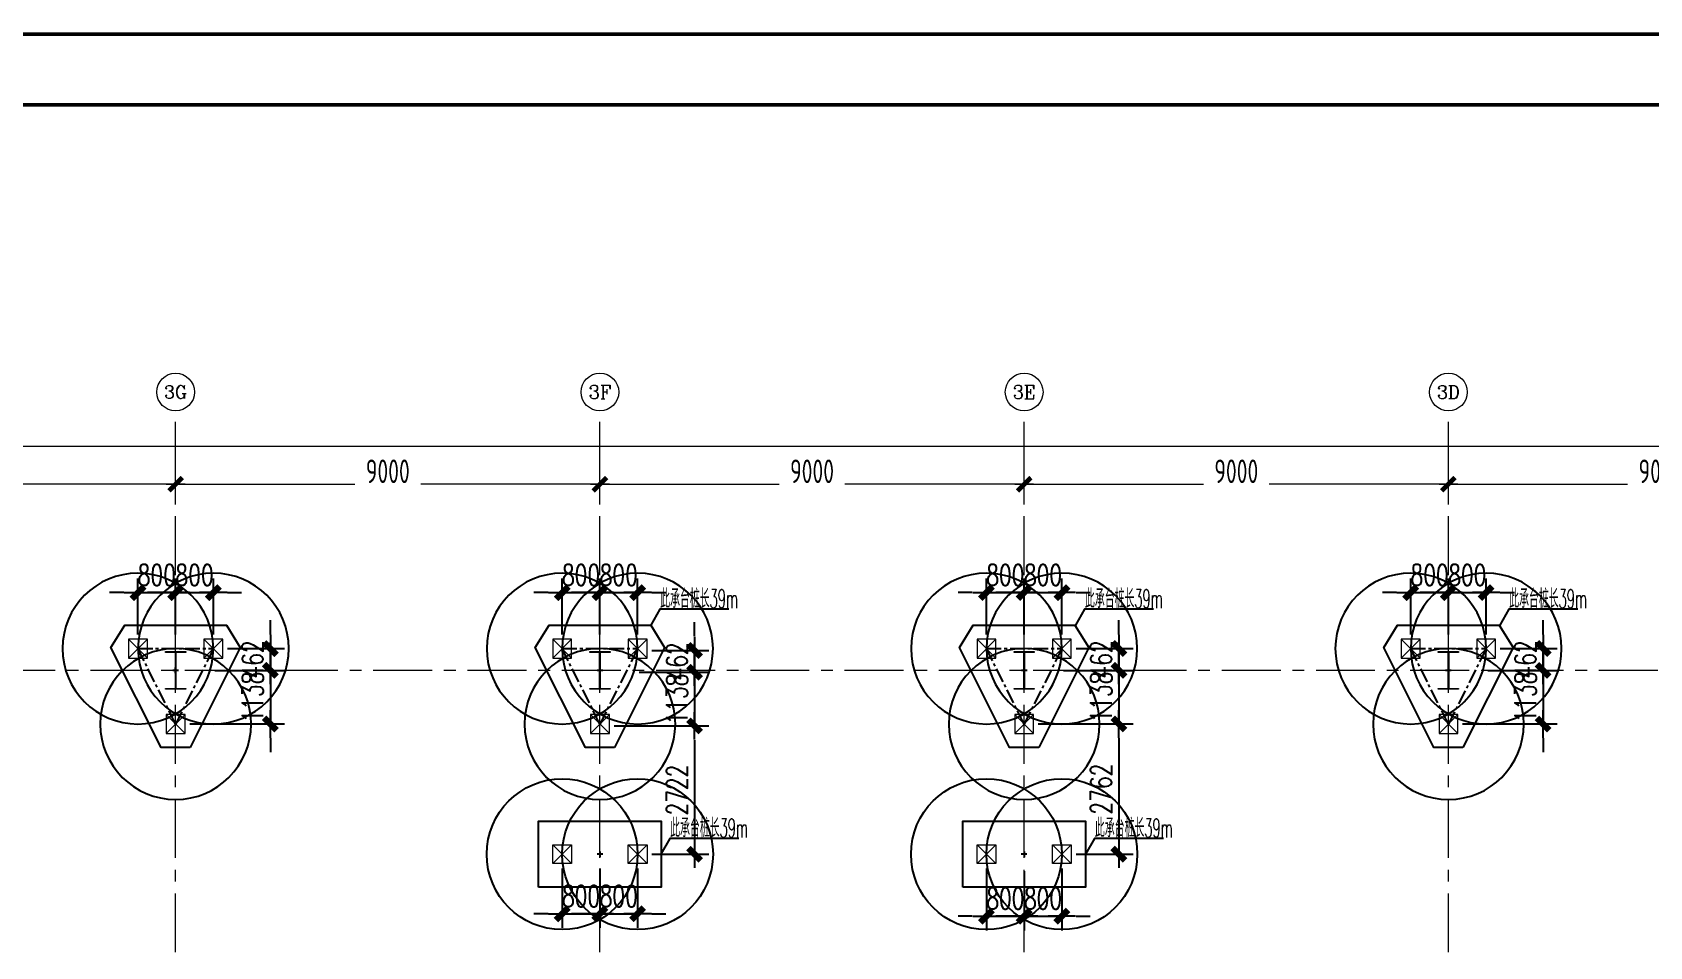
# Model space of a CAD drawing. Extents: x -1201378 to 2367219, y -619313 to 244905.
# Drawn here: x -740798 to -706489, y -189309 to -169915 of the extents above; entities that cross this region are included whole.
import ezdxf
from ezdxf.enums import TextEntityAlignment as Align

# ---------------------------------------------------------------- set-up
doc = ezdxf.new("R2010")
doc.units = 0
doc.header["$LTSCALE"] = 1000
doc.linetypes.add('CENTER', pattern=[2, 1.25, -0.25, 0.25, -0.25])
doc.layers.get('0').update_dxf_attribs({"linetype": 'CONTINUOUS'})
doc.layers.get('Defpoints').update_dxf_attribs({"linetype": 'CONTINUOUS'})
for name, color, linetype in [('0-cxFrame', 155, 'CONTINUOUS'), ('A-WINDOW', 140, 'CONTINUOUS'), ('S-BG', 131, 'CONTINUOUS'), ('S-DIMZ', 115, 'CONTINUOUS'), ('S-DOTE1', 140, 'CENTER'), ('S-HATCH1-W', 252, 'CONTINUOUS')]:
    doc.layers.add(name, color=color, linetype=linetype)
for name, color, linetype, lineweight in [('0-cxText', 131, 'CONTINUOUS', 25), ('S-axis', 111, 'CONTINUOUS', 0), ('S-col', 2, 'CONTINUOUS', 0), ('S-dote', 5, 'CENTER', 0), ('S-zhuang', 1, 'CONTINUOUS', 0)]:
    doc.layers.add(name, color=color, linetype=linetype, lineweight=lineweight)
doc.styles.add('_TCH_AXIS', font='COMPLEX', dxfattribs={"bigfont": 'GBCBIG'})
doc.styles.add('cx_tuming', font='simhei.ttf')
doc.styles.add('cx_tuqian1', font='')
doc.styles.add('SS1', font='tj-romans1.shx', dxfattribs={"width": 0.7, "bigfont": 'tj-hztxt1.shx'})
doc.styles.add('TSSD_Dimension', font='tssdeng.shx', dxfattribs={"width": 0.7, "bigfont": 'hztxt.shx'})
doc.styles.add('黑体', font='simhei.ttf', dxfattribs={"width": 0.8})
doc.styles.get('cx_tuqian1').set_extended_font_data('SimSun')
doc.dimstyles.new('S-150-ARCHI', dxfattribs={"dimscale": 150, "dimtxt": 3, "dimasz": 2, "dimexe": 2, "dimexo": 2, "dimgap": 1, "dimtad": 1, "dimdec": 0, "dimzin": 0, "dimdsep": 46, "dimtxsty": 'SS1', "dimblk1": 'TT', "dimblk2": 'TT', "dimsah": 1, "dimcen": 1, "dimclrd": 256, "dimclre": 256, "dimclrt": 256, "dimadec": 0, "dimazin": 0, "dimtfac": 1, "dimtdec": 0, "dimtix": 1, "dimtmove": 2, "dimatfit": 0, "dimldrblk": 'TT', "dimfxl": 2, "dimtolj": 1, "dimtzin": 0, "dimarcsym": 0})
doc.dimstyles.new('TSSD_200_200', dxfattribs={"dimtxt": 500, "dimasz": 200, "dimexe": 200, "dimexo": 500, "dimgap": 200, "dimtad": 1, "dimdec": 0, "dimzin": 0, "dimdsep": 46, "dimtxsty": 'TSSD_Dimension', "dimblk": 'ARCHTICK', "dimcen": 0, "dimdle": 200, "dimclrt": 7, "dimadec": 0, "dimazin": 0, "dimtfac": 1, "dimtdec": 0, "dimtix": 1, "dimtmove": 2, "dimatfit": 3, "dimfxl": 1, "dimtolj": 1, "dimtzin": 0, "dimarcsym": 0})

# ---------------------------------------------------------------- blocks, each defined once
blk = doc.blocks.new('w42343243')
at = {"layer": 'S-col'}
blk.add_lwpolyline([(-165069, 621020), (-164639, 621020), (-164639, 621002), (-164848, 621002), (-164848, 620238), (-164639, 620238), (-164639, 620220), (-165069, 620220), (-165069, 620238), (-164860, 620238), (-164860, 621002), (-165069, 621002)], close=True, dxfattribs=at)
blk = doc.blocks.new('42343')
at = {"layer": 'A-WINDOW'}
for p in [(-18000, 100), (-9000, 100), (0, 100), (9000, 100)]:
    blk.add_blockref('w42343243', p, dxfattribs=at)
blk = doc.blocks.new('_ArchTick')
at = {"color": 0, "linetype": 'ByBlock', "const_width": 0.5}
blk.add_lwpolyline([(-0.71, -0.71), (0.71, 0.71)], dxfattribs=at)
blk = doc.blocks.new('*D475')
at = {"layer": 'Defpoints', "color": 0, "transparency": 16777216}
for p in [(-137758, -279500), (-146758, -280358), (-137758, -280358)]:
    blk.add_point(p, dxfattribs=at)
at = {"layer": 'S-axis', "color": 0, "lineweight": -2, "transparency": 16777216}
for p, q in [((-146958, -279500), (-142957, -279500)), ((-146758, -279858), (-146758, -279300)), ((-137558, -279500), (-141560, -279500)), ((-137758, -279858), (-137758, -279300))]:
    blk.add_line(p, q, dxfattribs=at)
at = {"layer": 'S-axis', "color": 0, "lineweight": -2, "transparency": 16777216, "xscale": 200, "yscale": 200, "zscale": 200, "rotation": 180}
blk.add_blockref('_ArchTick', (-146758, -279500), dxfattribs=at)
at = {"layer": 'S-axis', "color": 0, "lineweight": -2, "transparency": 16777216, "xscale": 200, "yscale": 200, "zscale": 200}
blk.add_blockref('_ArchTick', (-137758, -279500), dxfattribs=at)
at = {"layer": 'S-axis', "color": 7, "transparency": 16777216, "insert": (-142258, -279225), "char_height": 500, "attachment_point": 5, "style": 'TSSD_Dimension'}
blk.add_mtext('\\A1;9000', dxfattribs=at)
blk = doc.blocks.new('*D476')
at = {"layer": 'Defpoints', "color": 0, "transparency": 16777216}
for p in [(-128758, -279500), (-137758, -280358), (-128758, -280358)]:
    blk.add_point(p, dxfattribs=at)
at = {"layer": 'S-axis', "color": 0, "lineweight": -2, "transparency": 16777216}
for p, q in [((-137958, -279500), (-133957, -279500)), ((-137758, -279858), (-137758, -279300)), ((-128558, -279500), (-132560, -279500)), ((-128758, -279858), (-128758, -279300))]:
    blk.add_line(p, q, dxfattribs=at)
at = {"layer": 'S-axis', "color": 0, "lineweight": -2, "transparency": 16777216, "xscale": 200, "yscale": 200, "zscale": 200, "rotation": 180}
blk.add_blockref('_ArchTick', (-137758, -279500), dxfattribs=at)
at = {"layer": 'S-axis', "color": 0, "lineweight": -2, "transparency": 16777216, "xscale": 200, "yscale": 200, "zscale": 200}
blk.add_blockref('_ArchTick', (-128758, -279500), dxfattribs=at)
at = {"layer": 'S-axis', "color": 7, "transparency": 16777216, "insert": (-133258, -279225), "char_height": 500, "attachment_point": 5, "style": 'TSSD_Dimension'}
blk.add_mtext('\\A1;9000', dxfattribs=at)
blk = doc.blocks.new('*D477')
at = {"layer": 'Defpoints', "color": 0, "transparency": 16777216}
for p in [(-119758, -279500), (-128758, -280358), (-119758, -280358)]:
    blk.add_point(p, dxfattribs=at)
at = {"layer": 'S-axis', "color": 0, "lineweight": -2, "transparency": 16777216}
for p, q in [((-128958, -279500), (-124957, -279500)), ((-128758, -279858), (-128758, -279300)), ((-119558, -279500), (-123560, -279500)), ((-119758, -279858), (-119758, -279300))]:
    blk.add_line(p, q, dxfattribs=at)
at = {"layer": 'S-axis', "color": 0, "lineweight": -2, "transparency": 16777216, "xscale": 200, "yscale": 200, "zscale": 200, "rotation": 180}
blk.add_blockref('_ArchTick', (-128758, -279500), dxfattribs=at)
at = {"layer": 'S-axis', "color": 0, "lineweight": -2, "transparency": 16777216, "xscale": 200, "yscale": 200, "zscale": 200}
blk.add_blockref('_ArchTick', (-119758, -279500), dxfattribs=at)
at = {"layer": 'S-axis', "color": 7, "transparency": 16777216, "insert": (-124258, -279225), "char_height": 500, "attachment_point": 5, "style": 'TSSD_Dimension'}
blk.add_mtext('\\A1;9000', dxfattribs=at)
blk = doc.blocks.new('*D478')
at = {"layer": 'Defpoints', "color": 0, "transparency": 16777216}
for p in [(-110758, -279500), (-119758, -280358), (-110758, -280358)]:
    blk.add_point(p, dxfattribs=at)
at = {"layer": 'S-axis', "color": 0, "lineweight": -2, "transparency": 16777216}
for p, q in [((-119958, -279500), (-115957, -279500)), ((-119758, -279858), (-119758, -279300)), ((-110558, -279500), (-114560, -279500)), ((-110758, -279858), (-110758, -279300))]:
    blk.add_line(p, q, dxfattribs=at)
at = {"layer": 'S-axis', "color": 0, "lineweight": -2, "transparency": 16777216, "xscale": 200, "yscale": 200, "zscale": 200, "rotation": 180}
blk.add_blockref('_ArchTick', (-119758, -279500), dxfattribs=at)
at = {"layer": 'S-axis', "color": 0, "lineweight": -2, "transparency": 16777216, "xscale": 200, "yscale": 200, "zscale": 200}
blk.add_blockref('_ArchTick', (-110758, -279500), dxfattribs=at)
at = {"layer": 'S-axis', "color": 7, "transparency": 16777216, "insert": (-115258, -279225), "char_height": 500, "attachment_point": 5, "style": 'TSSD_Dimension'}
blk.add_mtext('\\A1;9000', dxfattribs=at)
blk = doc.blocks.new('*D479')
at = {"layer": 'Defpoints', "color": 0, "transparency": 16777216}
for p in [(-101758, -279500), (-110758, -280358), (-101758, -280358)]:
    blk.add_point(p, dxfattribs=at)
at = {"layer": 'S-axis', "color": 0, "lineweight": -2, "transparency": 16777216}
for p, q in [((-110958, -279500), (-106957, -279500)), ((-110758, -279858), (-110758, -279300)), ((-101558, -279500), (-105560, -279500)), ((-101758, -279858), (-101758, -279300))]:
    blk.add_line(p, q, dxfattribs=at)
at = {"layer": 'S-axis', "color": 0, "lineweight": -2, "transparency": 16777216, "xscale": 200, "yscale": 200, "zscale": 200, "rotation": 180}
blk.add_blockref('_ArchTick', (-110758, -279500), dxfattribs=at)
at = {"layer": 'S-axis', "color": 0, "lineweight": -2, "transparency": 16777216, "xscale": 200, "yscale": 200, "zscale": 200}
blk.add_blockref('_ArchTick', (-101758, -279500), dxfattribs=at)
at = {"layer": 'S-axis', "color": 7, "transparency": 16777216, "insert": (-106258, -279225), "char_height": 500, "attachment_point": 5, "style": 'TSSD_Dimension'}
blk.add_mtext('\\A1;9000', dxfattribs=at)
blk = doc.blocks.new('*D483')
at = {"layer": 'Defpoints', "color": 0, "transparency": 16777216}
for p in [(-82958, -278700), (-268658, -280258), (-82958, -280258)]:
    blk.add_point(p, dxfattribs=at)
at = {"layer": 'S-axis', "color": 0, "lineweight": -2, "transparency": 16777216}
for p, q in [((-268658, -279758), (-268658, -278500)), ((-82958, -279758), (-82958, -278500)), ((-268858, -278700), (-176749, -278700)), ((-82758, -278700), (-174868, -278700))]:
    blk.add_line(p, q, dxfattribs=at)
at = {"layer": 'S-axis', "color": 0, "lineweight": -2, "transparency": 16777216, "xscale": 200, "yscale": 200, "zscale": 200, "rotation": 180}
blk.add_blockref('_ArchTick', (-268658, -278700), dxfattribs=at)
at = {"layer": 'S-axis', "color": 0, "lineweight": -2, "transparency": 16777216, "xscale": 200, "yscale": 200, "zscale": 200}
blk.add_blockref('_ArchTick', (-82958, -278700), dxfattribs=at)
at = {"layer": 'S-axis', "color": 7, "transparency": 16777216, "insert": (-175808, -278425), "char_height": 500, "attachment_point": 5, "style": 'TSSD_Dimension'}
blk.add_mtext('\\A1;185700', dxfattribs=at)
blk = doc.blocks.new('TK22.A0 L(Dragon)')
at = {"layer": '0-cxFrame', "color": 7, "const_width": 0.5}
blk.add_lwpolyline([(0, 0), (-1486, 0), (-1486, 841), (0, 841)], close=True, dxfattribs=at)
at = {"layer": '0-cxFrame', "const_width": 0.5}
blk.add_lwpolyline([(-80, 10), (-1466, 10), (-1466, 831), (-80, 831)], close=True, dxfattribs=at)
at = {"style": '黑体', "flags": 4}
blk.add_attdef('图幅', text='', height=3.3, dxfattribs=at).set_placement((-40, 3), align=Align.RIGHT)
at = {"layer": '0-cxText', "flags": 4}
for tag, height, style, p in [('建设单位', 3.5, 'cx_tuming', (-45, 240)), ('项目名称', 3.5, 'cx_tuming', (-45, 210)), ('子项名称', 3.5, 'cx_tuming', (-45, 180)), ('工程编号', 3.3, 'cx_tuqian1', (-35, 165)), ('图名1', 3.5, 'cx_tuming', (-45, 87)), ('图名2', 3.5, 'cx_tuming', (-45, 79)), ('图名3', 3.5, 'cx_tuming', (-45, 71)), ('出图日期', 3.3, 'cx_tuqian1', (-39, 60)), ('专业', 3.3, 'cx_tuqian1', (-55, 52)), ('图号', 3.3, 'cx_tuqian1', (-55, 44)), ('版次', 3.3, 'cx_tuqian1', (-20, 44))]:
    blk.add_attdef(tag, text='', height=height, dxfattribs=dict(at, style=style)).set_placement(p, align=Align.MIDDLE)
at = {"layer": 'Defpoints', "color": 6, "flags": 4}
for tag, height, style, p in [('tufu', 3.3, '黑体', (-12, 12)), ('dwfname', 4, 'cx_tuqian1', (-80, 3))]:
    blk.add_attdef(tag, text='', height=height, dxfattribs=dict(at, style=style)).set_placement(p, align=Align.RIGHT)
blk = doc.blocks.new('S-ZHUANG-400')
at = {"layer": 'S-zhuang'}
for p, q in [((200, -200), (-200, 200)), ((-200, -200), (200, 200))]:
    blk.add_line(p, q, dxfattribs=at)
blk.add_lwpolyline([(-200, 200), (200, 200), (200, -200), (-200, -200)], close=True, dxfattribs=at)
blk = doc.blocks.new('CT3')
at = {"layer": 'Defpoints'}
for centre in [(-101758, -256416), (-102558, -258016), (-100958, -258016)]:
    blk.add_circle(centre, 1600, dxfattribs=at)
at = {"layer": 'S-DOTE1', "ltscale": 0.25}
for p, q in [((-101698, -257554), (-101818, -257554)), ((-101758, -257494), (-101758, -257614))]:
    blk.add_line(p, q, dxfattribs=at)
at = {"layer": 'S-DOTE1', "linetype": 'CENTER', "ltscale": 0.25}
blk.add_lwpolyline([(-100958, -258016), (-101758, -256416), (-102558, -258016)], close=True, dxfattribs=at)
at = {"layer": 'S-HATCH1-W'}
blk.add_lwpolyline([(-101449, -255916), (-102067, -255916), (-103130, -258042), (-102837, -258516), (-100680, -258516), (-100387, -258042)], close=True, dxfattribs=at)
at = {"layer": 'S-zhuang', "rotation": 90.00000000000001}
for p in [(-101758, -256416), (-102558, -258016), (-100958, -258016)]:
    blk.add_blockref('S-ZHUANG-400', p, dxfattribs=at)
blk = doc.blocks.new('TT')
blk.add_line((-0.97, 0), (0.97, 0))
at = {"const_width": 0.45}
blk.add_lwpolyline([(-0.44, -0.44), (0.44, 0.44)], dxfattribs=at)
blk = doc.blocks.new('*D710')
at = {"layer": 'Defpoints', "color": 0, "transparency": 16777216}
for p in [(-737758, -181800), (-738558, -182986), (-737758, -182986)]:
    blk.add_point(p, dxfattribs=at)
at = {"layer": 'S-DIMZ', "lineweight": -2, "transparency": 16777216}
for p, q in [((-738858, -181800), (-739158, -181800)), ((-738558, -182686), (-738558, -181500)), ((-738558, -181800), (-737758, -181800)), ((-737758, -182686), (-737758, -181500)), ((-737458, -181800), (-737158, -181800))]:
    blk.add_line(p, q, dxfattribs=at)
at = {"layer": 'S-DIMZ', "lineweight": -2, "transparency": 16777216, "xscale": 300, "yscale": 300, "zscale": 300}
blk.add_blockref('TT', (-738558, -181800), dxfattribs=at)
at = {"layer": 'S-DIMZ', "lineweight": -2, "transparency": 16777216, "xscale": 300, "yscale": 300, "zscale": 300, "rotation": 180}
blk.add_blockref('TT', (-737758, -181800), dxfattribs=at)
at = {"layer": 'S-DIMZ', "transparency": 16777216, "insert": (-738158, -181425), "char_height": 450, "attachment_point": 5, "style": 'SS1'}
blk.add_mtext('\\A1;800', dxfattribs=at)
blk = doc.blocks.new('*D711')
at = {"layer": 'Defpoints', "color": 0, "transparency": 16777216}
for p in [(-736958, -181800), (-737758, -182986), (-736958, -182986)]:
    blk.add_point(p, dxfattribs=at)
at = {"layer": 'S-DIMZ', "lineweight": -2, "transparency": 16777216}
for p, q in [((-738058, -181800), (-738358, -181800)), ((-737758, -182686), (-737758, -181500)), ((-737758, -181800), (-736958, -181800)), ((-736958, -182686), (-736958, -181500)), ((-736658, -181800), (-736358, -181800))]:
    blk.add_line(p, q, dxfattribs=at)
at = {"layer": 'S-DIMZ', "lineweight": -2, "transparency": 16777216, "xscale": 300, "yscale": 300, "zscale": 300}
blk.add_blockref('TT', (-737758, -181800), dxfattribs=at)
at = {"layer": 'S-DIMZ', "lineweight": -2, "transparency": 16777216, "xscale": 300, "yscale": 300, "zscale": 300, "rotation": 180}
blk.add_blockref('TT', (-736958, -181800), dxfattribs=at)
at = {"layer": 'S-DIMZ', "transparency": 16777216, "insert": (-737358, -181425), "char_height": 450, "attachment_point": 5, "style": 'SS1'}
blk.add_mtext('\\A1;800', dxfattribs=at)
blk = doc.blocks.new('*D726')
at = {"layer": 'Defpoints', "color": 0, "transparency": 16777216}
for p in [(-728758, -181800), (-729558, -182986), (-728758, -182986)]:
    blk.add_point(p, dxfattribs=at)
at = {"layer": 'S-DIMZ', "lineweight": -2, "transparency": 16777216}
for p, q in [((-729858, -181800), (-730158, -181800)), ((-729558, -182686), (-729558, -181500)), ((-729558, -181800), (-728758, -181800)), ((-728758, -182686), (-728758, -181500)), ((-728458, -181800), (-728158, -181800))]:
    blk.add_line(p, q, dxfattribs=at)
at = {"layer": 'S-DIMZ', "lineweight": -2, "transparency": 16777216, "xscale": 300, "yscale": 300, "zscale": 300}
blk.add_blockref('TT', (-729558, -181800), dxfattribs=at)
at = {"layer": 'S-DIMZ', "lineweight": -2, "transparency": 16777216, "xscale": 300, "yscale": 300, "zscale": 300, "rotation": 180}
blk.add_blockref('TT', (-728758, -181800), dxfattribs=at)
at = {"layer": 'S-DIMZ', "transparency": 16777216, "insert": (-729158, -181425), "char_height": 450, "attachment_point": 5, "style": 'SS1'}
blk.add_mtext('\\A1;800', dxfattribs=at)
blk = doc.blocks.new('*D727')
at = {"layer": 'Defpoints', "color": 0, "transparency": 16777216}
for p in [(-727958, -181800), (-728758, -182986), (-727958, -182986)]:
    blk.add_point(p, dxfattribs=at)
at = {"layer": 'S-DIMZ', "lineweight": -2, "transparency": 16777216}
for p, q in [((-729058, -181800), (-729358, -181800)), ((-728758, -182686), (-728758, -181500)), ((-728758, -181800), (-727958, -181800)), ((-727958, -182686), (-727958, -181500)), ((-727658, -181800), (-727358, -181800))]:
    blk.add_line(p, q, dxfattribs=at)
at = {"layer": 'S-DIMZ', "lineweight": -2, "transparency": 16777216, "xscale": 300, "yscale": 300, "zscale": 300}
blk.add_blockref('TT', (-728758, -181800), dxfattribs=at)
at = {"layer": 'S-DIMZ', "lineweight": -2, "transparency": 16777216, "xscale": 300, "yscale": 300, "zscale": 300, "rotation": 180}
blk.add_blockref('TT', (-727958, -181800), dxfattribs=at)
at = {"layer": 'S-DIMZ', "transparency": 16777216, "insert": (-728358, -181425), "char_height": 450, "attachment_point": 5, "style": 'SS1'}
blk.add_mtext('\\A1;800', dxfattribs=at)
blk = doc.blocks.new('*D742')
at = {"layer": 'Defpoints', "color": 0, "transparency": 16777216}
for p in [(-719758, -181800), (-720558, -182986), (-719758, -182986)]:
    blk.add_point(p, dxfattribs=at)
at = {"layer": 'S-DIMZ', "lineweight": -2, "transparency": 16777216}
for p, q in [((-720858, -181800), (-721158, -181800)), ((-720558, -182686), (-720558, -181500)), ((-720558, -181800), (-719758, -181800)), ((-719758, -182686), (-719758, -181500)), ((-719458, -181800), (-719158, -181800))]:
    blk.add_line(p, q, dxfattribs=at)
at = {"layer": 'S-DIMZ', "lineweight": -2, "transparency": 16777216, "xscale": 300, "yscale": 300, "zscale": 300}
blk.add_blockref('TT', (-720558, -181800), dxfattribs=at)
at = {"layer": 'S-DIMZ', "lineweight": -2, "transparency": 16777216, "xscale": 300, "yscale": 300, "zscale": 300, "rotation": 180}
blk.add_blockref('TT', (-719758, -181800), dxfattribs=at)
at = {"layer": 'S-DIMZ', "transparency": 16777216, "insert": (-720158, -181425), "char_height": 450, "attachment_point": 5, "style": 'SS1'}
blk.add_mtext('\\A1;800', dxfattribs=at)
blk = doc.blocks.new('*D743')
at = {"layer": 'Defpoints', "color": 0, "transparency": 16777216}
for p in [(-718958, -181800), (-719758, -182986), (-718958, -182986)]:
    blk.add_point(p, dxfattribs=at)
at = {"layer": 'S-DIMZ', "lineweight": -2, "transparency": 16777216}
for p, q in [((-720058, -181800), (-720358, -181800)), ((-719758, -182686), (-719758, -181500)), ((-719758, -181800), (-718958, -181800)), ((-718958, -182686), (-718958, -181500)), ((-718658, -181800), (-718358, -181800))]:
    blk.add_line(p, q, dxfattribs=at)
at = {"layer": 'S-DIMZ', "lineweight": -2, "transparency": 16777216, "xscale": 300, "yscale": 300, "zscale": 300}
blk.add_blockref('TT', (-719758, -181800), dxfattribs=at)
at = {"layer": 'S-DIMZ', "lineweight": -2, "transparency": 16777216, "xscale": 300, "yscale": 300, "zscale": 300, "rotation": 180}
blk.add_blockref('TT', (-718958, -181800), dxfattribs=at)
at = {"layer": 'S-DIMZ', "transparency": 16777216, "insert": (-719358, -181425), "char_height": 450, "attachment_point": 5, "style": 'SS1'}
blk.add_mtext('\\A1;800', dxfattribs=at)
blk = doc.blocks.new('*D758')
at = {"layer": 'Defpoints', "color": 0, "transparency": 16777216}
for p in [(-710758, -181800), (-711558, -182986), (-710758, -182986)]:
    blk.add_point(p, dxfattribs=at)
at = {"layer": 'S-DIMZ', "lineweight": -2, "transparency": 16777216}
for p, q in [((-711858, -181800), (-712158, -181800)), ((-711558, -182686), (-711558, -181500)), ((-711558, -181800), (-710758, -181800)), ((-710758, -182686), (-710758, -181500)), ((-710458, -181800), (-710158, -181800))]:
    blk.add_line(p, q, dxfattribs=at)
at = {"layer": 'S-DIMZ', "lineweight": -2, "transparency": 16777216, "xscale": 300, "yscale": 300, "zscale": 300}
blk.add_blockref('TT', (-711558, -181800), dxfattribs=at)
at = {"layer": 'S-DIMZ', "lineweight": -2, "transparency": 16777216, "xscale": 300, "yscale": 300, "zscale": 300, "rotation": 180}
blk.add_blockref('TT', (-710758, -181800), dxfattribs=at)
at = {"layer": 'S-DIMZ', "transparency": 16777216, "insert": (-711158, -181425), "char_height": 450, "attachment_point": 5, "style": 'SS1'}
blk.add_mtext('\\A1;800', dxfattribs=at)
blk = doc.blocks.new('*D759')
at = {"layer": 'Defpoints', "color": 0, "transparency": 16777216}
for p in [(-709958, -181800), (-710758, -182986), (-709958, -182986)]:
    blk.add_point(p, dxfattribs=at)
at = {"layer": 'S-DIMZ', "lineweight": -2, "transparency": 16777216}
for p, q in [((-711058, -181800), (-711358, -181800)), ((-710758, -182686), (-710758, -181500)), ((-710758, -181800), (-709958, -181800)), ((-709958, -182686), (-709958, -181500)), ((-709658, -181800), (-709358, -181800))]:
    blk.add_line(p, q, dxfattribs=at)
at = {"layer": 'S-DIMZ', "lineweight": -2, "transparency": 16777216, "xscale": 300, "yscale": 300, "zscale": 300}
blk.add_blockref('TT', (-710758, -181800), dxfattribs=at)
at = {"layer": 'S-DIMZ', "lineweight": -2, "transparency": 16777216, "xscale": 300, "yscale": 300, "zscale": 300, "rotation": 180}
blk.add_blockref('TT', (-709958, -181800), dxfattribs=at)
at = {"layer": 'S-DIMZ', "transparency": 16777216, "insert": (-710358, -181425), "char_height": 450, "attachment_point": 5, "style": 'SS1'}
blk.add_mtext('\\A1;800', dxfattribs=at)
blk = doc.blocks.new('*D1210')
at = {"layer": 'Defpoints', "color": 0, "transparency": 16777216}
for p in [(-736958, -182986), (-737225, -183448), (-735749, -183448)]:
    blk.add_point(p, dxfattribs=at)
at = {"layer": 'S-DIMZ', "lineweight": -2, "transparency": 16777216}
for p, q in [((-735749, -182686), (-735749, -182386)), ((-736658, -182986), (-735449, -182986)), ((-735749, -182986), (-735749, -183448)), ((-736925, -183448), (-735449, -183448)), ((-735749, -183748), (-735749, -184048))]:
    blk.add_line(p, q, dxfattribs=at)
at = {"layer": 'S-DIMZ', "lineweight": -2, "transparency": 16777216, "xscale": 300, "yscale": 300, "zscale": 300}
for p, rotation in [((-735749, -182986), 270), ((-735749, -183448), 90)]:
    blk.add_blockref('TT', p, dxfattribs=dict(at, rotation=rotation))
at = {"layer": 'S-DIMZ', "transparency": 16777216, "insert": (-736124, -183217), "char_height": 450, "attachment_point": 5, "rotation": 90, "style": 'SS1'}
blk.add_mtext('\\A1;462', dxfattribs=at)
blk = doc.blocks.new('*D1211')
at = {"layer": 'Defpoints', "color": 0, "transparency": 16777216}
for p in [(-737225, -183448), (-737758, -184586), (-735749, -184586)]:
    blk.add_point(p, dxfattribs=at)
at = {"layer": 'S-DIMZ', "lineweight": -2, "transparency": 16777216}
for p, q in [((-735749, -183148), (-735749, -182848)), ((-736925, -183448), (-735449, -183448)), ((-735749, -183448), (-735749, -184586)), ((-737458, -184586), (-735449, -184586)), ((-735749, -184886), (-735749, -185186))]:
    blk.add_line(p, q, dxfattribs=at)
at = {"layer": 'S-DIMZ', "lineweight": -2, "transparency": 16777216, "xscale": 300, "yscale": 300, "zscale": 300}
for p, rotation in [((-735749, -183448), 270), ((-735749, -184586), 90)]:
    blk.add_blockref('TT', p, dxfattribs=dict(at, rotation=rotation))
at = {"layer": 'S-DIMZ', "transparency": 16777216, "insert": (-736124, -184017), "char_height": 450, "attachment_point": 5, "rotation": 90, "style": 'SS1'}
blk.add_mtext('\\A1;1138', dxfattribs=at)
blk = doc.blocks.new('*D1212')
at = {"layer": 'Defpoints', "color": 0, "transparency": 16777216}
for p in [(-727958, -183026), (-728225, -183488), (-726749, -183488)]:
    blk.add_point(p, dxfattribs=at)
at = {"layer": 'S-DIMZ', "lineweight": -2, "transparency": 16777216}
for p, q in [((-726749, -182726), (-726749, -182426)), ((-727658, -183026), (-726449, -183026)), ((-726749, -183026), (-726749, -183488)), ((-727925, -183488), (-726449, -183488)), ((-726749, -183788), (-726749, -184088))]:
    blk.add_line(p, q, dxfattribs=at)
at = {"layer": 'S-DIMZ', "lineweight": -2, "transparency": 16777216, "xscale": 300, "yscale": 300, "zscale": 300}
for p, rotation in [((-726749, -183026), 270), ((-726749, -183488), 90)]:
    blk.add_blockref('TT', p, dxfattribs=dict(at, rotation=rotation))
at = {"layer": 'S-DIMZ', "transparency": 16777216, "insert": (-727124, -183257), "char_height": 450, "attachment_point": 5, "rotation": 90, "style": 'SS1'}
blk.add_mtext('\\A1;462', dxfattribs=at)
blk = doc.blocks.new('*D1213')
at = {"layer": 'Defpoints', "color": 0, "transparency": 16777216}
for p in [(-728225, -183488), (-728758, -184626), (-726749, -184626)]:
    blk.add_point(p, dxfattribs=at)
at = {"layer": 'S-DIMZ', "lineweight": -2, "transparency": 16777216}
for p, q in [((-726749, -183188), (-726749, -182888)), ((-727925, -183488), (-726449, -183488)), ((-726749, -183488), (-726749, -184626)), ((-728458, -184626), (-726449, -184626)), ((-726749, -184926), (-726749, -185226))]:
    blk.add_line(p, q, dxfattribs=at)
at = {"layer": 'S-DIMZ', "lineweight": -2, "transparency": 16777216, "xscale": 300, "yscale": 300, "zscale": 300}
for p, rotation in [((-726749, -183488), 270), ((-726749, -184626), 90)]:
    blk.add_blockref('TT', p, dxfattribs=dict(at, rotation=rotation))
at = {"layer": 'S-DIMZ', "transparency": 16777216, "insert": (-727124, -184057), "char_height": 450, "attachment_point": 5, "rotation": 90, "style": 'SS1'}
blk.add_mtext('\\A1;1138', dxfattribs=at)
blk = doc.blocks.new('*D1214')
at = {"layer": 'Defpoints', "color": 0, "transparency": 16777216}
for p in [(-718958, -182986), (-719225, -183448), (-717749, -183448)]:
    blk.add_point(p, dxfattribs=at)
at = {"layer": 'S-DIMZ', "lineweight": -2, "transparency": 16777216}
for p, q in [((-717749, -182686), (-717749, -182386)), ((-718658, -182986), (-717449, -182986)), ((-717749, -182986), (-717749, -183448)), ((-718925, -183448), (-717449, -183448)), ((-717749, -183748), (-717749, -184048))]:
    blk.add_line(p, q, dxfattribs=at)
at = {"layer": 'S-DIMZ', "lineweight": -2, "transparency": 16777216, "xscale": 300, "yscale": 300, "zscale": 300}
for p, rotation in [((-717749, -182986), 270), ((-717749, -183448), 90)]:
    blk.add_blockref('TT', p, dxfattribs=dict(at, rotation=rotation))
at = {"layer": 'S-DIMZ', "transparency": 16777216, "insert": (-718124, -183217), "char_height": 450, "attachment_point": 5, "rotation": 90, "style": 'SS1'}
blk.add_mtext('\\A1;462', dxfattribs=at)
blk = doc.blocks.new('*D1215')
at = {"layer": 'Defpoints', "color": 0, "transparency": 16777216}
for p in [(-719225, -183448), (-719758, -184586), (-717749, -184586)]:
    blk.add_point(p, dxfattribs=at)
at = {"layer": 'S-DIMZ', "lineweight": -2, "transparency": 16777216}
for p, q in [((-717749, -183148), (-717749, -182848)), ((-718925, -183448), (-717449, -183448)), ((-717749, -183448), (-717749, -184586)), ((-719458, -184586), (-717449, -184586)), ((-717749, -184886), (-717749, -185186))]:
    blk.add_line(p, q, dxfattribs=at)
at = {"layer": 'S-DIMZ', "lineweight": -2, "transparency": 16777216, "xscale": 300, "yscale": 300, "zscale": 300}
for p, rotation in [((-717749, -183448), 270), ((-717749, -184586), 90)]:
    blk.add_blockref('TT', p, dxfattribs=dict(at, rotation=rotation))
at = {"layer": 'S-DIMZ', "transparency": 16777216, "insert": (-718124, -184017), "char_height": 450, "attachment_point": 5, "rotation": 90, "style": 'SS1'}
blk.add_mtext('\\A1;1138', dxfattribs=at)
blk = doc.blocks.new('*D1216')
at = {"layer": 'Defpoints', "color": 0, "transparency": 16777216}
for p in [(-709958, -182986), (-710225, -183448), (-708749, -183448)]:
    blk.add_point(p, dxfattribs=at)
at = {"layer": 'S-DIMZ', "lineweight": -2, "transparency": 16777216}
for p, q in [((-708749, -182686), (-708749, -182386)), ((-709658, -182986), (-708449, -182986)), ((-708749, -182986), (-708749, -183448)), ((-709925, -183448), (-708449, -183448)), ((-708749, -183748), (-708749, -184048))]:
    blk.add_line(p, q, dxfattribs=at)
at = {"layer": 'S-DIMZ', "lineweight": -2, "transparency": 16777216, "xscale": 300, "yscale": 300, "zscale": 300}
for p, rotation in [((-708749, -182986), 270), ((-708749, -183448), 90)]:
    blk.add_blockref('TT', p, dxfattribs=dict(at, rotation=rotation))
at = {"layer": 'S-DIMZ', "transparency": 16777216, "insert": (-709124, -183217), "char_height": 450, "attachment_point": 5, "rotation": 90, "style": 'SS1'}
blk.add_mtext('\\A1;462', dxfattribs=at)
blk = doc.blocks.new('*D1217')
at = {"layer": 'Defpoints', "color": 0, "transparency": 16777216}
for p in [(-710225, -183448), (-710758, -184586), (-708749, -184586)]:
    blk.add_point(p, dxfattribs=at)
at = {"layer": 'S-DIMZ', "lineweight": -2, "transparency": 16777216}
for p, q in [((-708749, -183148), (-708749, -182848)), ((-709925, -183448), (-708449, -183448)), ((-708749, -183448), (-708749, -184586)), ((-710458, -184586), (-708449, -184586)), ((-708749, -184886), (-708749, -185186))]:
    blk.add_line(p, q, dxfattribs=at)
at = {"layer": 'S-DIMZ', "lineweight": -2, "transparency": 16777216, "xscale": 300, "yscale": 300, "zscale": 300}
for p, rotation in [((-708749, -183448), 270), ((-708749, -184586), 90)]:
    blk.add_blockref('TT', p, dxfattribs=dict(at, rotation=rotation))
at = {"layer": 'S-DIMZ', "transparency": 16777216, "insert": (-709124, -184017), "char_height": 450, "attachment_point": 5, "rotation": 90, "style": 'SS1'}
blk.add_mtext('\\A1;1138', dxfattribs=at)
blk = doc.blocks.new('CT2')
at = {"layer": 'Defpoints'}
for centre in [(-193625, -186366), (-193625, -187966)]:
    blk.add_circle(centre, 1600, dxfattribs=at)
at = {"layer": 'S-DOTE1', "ltscale": 0.25}
for p, q in [((-193565, -187166), (-193685, -187166)), ((-193625, -187226), (-193625, -187106))]:
    blk.add_line(p, q, dxfattribs=at)
at = {"layer": 'S-HATCH1-W'}
blk.add_lwpolyline([(-194325, -185866), (-192925, -185866), (-192925, -188466), (-194325, -188466)], close=True, dxfattribs=at)
at = {"layer": 'S-zhuang'}
for p in [(-193625, -186366), (-193625, -187966)]:
    blk.add_blockref('S-ZHUANG-400', p, dxfattribs=at)
blk = doc.blocks.new('*D2931')
at = {"layer": 'Defpoints', "color": 0, "transparency": 16777216}
for p in [(-719199, -184586), (-718958, -187348), (-717749, -187348)]:
    blk.add_point(p, dxfattribs=at)
at = {"layer": 'S-DIMZ', "lineweight": -2, "transparency": 16777216}
for p, q in [((-718899, -184586), (-717449, -184586)), ((-717749, -184886), (-717749, -187048)), ((-718658, -187348), (-717449, -187348))]:
    blk.add_line(p, q, dxfattribs=at)
at = {"layer": 'S-DIMZ', "lineweight": -2, "transparency": 16777216, "xscale": 300, "yscale": 300, "zscale": 300}
for p, rotation in [((-717749, -184586), 90), ((-717749, -187348), 270)]:
    blk.add_blockref('TT', p, dxfattribs=dict(at, rotation=rotation))
at = {"layer": 'S-DIMZ', "transparency": 16777216, "insert": (-718124, -185967), "char_height": 450, "attachment_point": 5, "rotation": 90, "style": 'SS1'}
blk.add_mtext('\\A1;2762', dxfattribs=at)
blk = doc.blocks.new('*D2932')
at = {"layer": 'Defpoints', "color": 0, "transparency": 16777216}
for p in [(-720558, -187348), (-719758, -187408), (-719758, -188664)]:
    blk.add_point(p, dxfattribs=at)
at = {"layer": 'S-DIMZ', "lineweight": -2, "transparency": 16777216}
for p, q in [((-720558, -187648), (-720558, -188964)), ((-719758, -187708), (-719758, -188964)), ((-720858, -188664), (-721158, -188664)), ((-720558, -188664), (-719758, -188664)), ((-719458, -188664), (-719158, -188664))]:
    blk.add_line(p, q, dxfattribs=at)
at = {"layer": 'S-DIMZ', "lineweight": -2, "transparency": 16777216, "xscale": 300, "yscale": 300, "zscale": 300}
blk.add_blockref('TT', (-720558, -188664), dxfattribs=at)
at = {"layer": 'S-DIMZ', "lineweight": -2, "transparency": 16777216, "xscale": 300, "yscale": 300, "zscale": 300, "rotation": 180}
blk.add_blockref('TT', (-719758, -188664), dxfattribs=at)
at = {"layer": 'S-DIMZ', "transparency": 16777216, "insert": (-720158, -188289), "char_height": 450, "attachment_point": 5, "style": 'SS1'}
blk.add_mtext('\\A1;800', dxfattribs=at)
blk = doc.blocks.new('*D2933')
at = {"layer": 'Defpoints', "color": 0, "transparency": 16777216}
for p in [(-719758, -187408), (-718958, -187348), (-718958, -188664)]:
    blk.add_point(p, dxfattribs=at)
at = {"layer": 'S-DIMZ', "lineweight": -2, "transparency": 16777216}
for p, q in [((-718958, -187648), (-718958, -188964)), ((-719758, -187708), (-719758, -188964)), ((-720058, -188664), (-720358, -188664)), ((-719758, -188664), (-718958, -188664)), ((-718658, -188664), (-718358, -188664))]:
    blk.add_line(p, q, dxfattribs=at)
at = {"layer": 'S-DIMZ', "lineweight": -2, "transparency": 16777216, "xscale": 300, "yscale": 300, "zscale": 300}
blk.add_blockref('TT', (-719758, -188664), dxfattribs=at)
at = {"layer": 'S-DIMZ', "lineweight": -2, "transparency": 16777216, "xscale": 300, "yscale": 300, "zscale": 300, "rotation": 180}
blk.add_blockref('TT', (-718958, -188664), dxfattribs=at)
at = {"layer": 'S-DIMZ', "transparency": 16777216, "insert": (-719358, -188289), "char_height": 450, "attachment_point": 5, "style": 'SS1'}
blk.add_mtext('\\A1;800', dxfattribs=at)
blk = doc.blocks.new('*D2934')
at = {"layer": 'Defpoints', "color": 0, "transparency": 16777216}
for p in [(-729558, -187348), (-728758, -187348), (-728758, -188613)]:
    blk.add_point(p, dxfattribs=at)
at = {"layer": 'S-DIMZ', "lineweight": -2, "transparency": 16777216}
for p, q in [((-729558, -187648), (-729558, -188913)), ((-728758, -187648), (-728758, -188913)), ((-729858, -188613), (-730158, -188613)), ((-729558, -188613), (-728758, -188613)), ((-728458, -188613), (-728158, -188613))]:
    blk.add_line(p, q, dxfattribs=at)
at = {"layer": 'S-DIMZ', "lineweight": -2, "transparency": 16777216, "xscale": 300, "yscale": 300, "zscale": 300}
blk.add_blockref('TT', (-729558, -188613), dxfattribs=at)
at = {"layer": 'S-DIMZ', "lineweight": -2, "transparency": 16777216, "xscale": 300, "yscale": 300, "zscale": 300, "rotation": 180}
blk.add_blockref('TT', (-728758, -188613), dxfattribs=at)
at = {"layer": 'S-DIMZ', "transparency": 16777216, "insert": (-729158, -188238), "char_height": 450, "attachment_point": 5, "style": 'SS1'}
blk.add_mtext('\\A1;800', dxfattribs=at)
blk = doc.blocks.new('*D2935')
at = {"layer": 'Defpoints', "color": 0, "transparency": 16777216}
for p in [(-728758, -187348), (-727958, -187348), (-727958, -188613)]:
    blk.add_point(p, dxfattribs=at)
at = {"layer": 'S-DIMZ', "lineweight": -2, "transparency": 16777216}
for p, q in [((-728758, -187648), (-728758, -188913)), ((-727958, -187648), (-727958, -188913)), ((-729058, -188613), (-729358, -188613)), ((-728758, -188613), (-727958, -188613)), ((-727658, -188613), (-727358, -188613))]:
    blk.add_line(p, q, dxfattribs=at)
at = {"layer": 'S-DIMZ', "lineweight": -2, "transparency": 16777216, "xscale": 300, "yscale": 300, "zscale": 300}
blk.add_blockref('TT', (-728758, -188613), dxfattribs=at)
at = {"layer": 'S-DIMZ', "lineweight": -2, "transparency": 16777216, "xscale": 300, "yscale": 300, "zscale": 300, "rotation": 180}
blk.add_blockref('TT', (-727958, -188613), dxfattribs=at)
at = {"layer": 'S-DIMZ', "transparency": 16777216, "insert": (-728358, -188238), "char_height": 450, "attachment_point": 5, "style": 'SS1'}
blk.add_mtext('\\A1;800', dxfattribs=at)
blk = doc.blocks.new('*D2936')
at = {"layer": 'Defpoints', "color": 0, "transparency": 16777216}
for p in [(-727454, -184626), (-727958, -187348), (-726749, -187348)]:
    blk.add_point(p, dxfattribs=at)
at = {"layer": 'S-DIMZ', "lineweight": -2, "transparency": 16777216}
for p, q in [((-727154, -184626), (-726449, -184626)), ((-726749, -184926), (-726749, -187048)), ((-727658, -187348), (-726449, -187348))]:
    blk.add_line(p, q, dxfattribs=at)
at = {"layer": 'S-DIMZ', "lineweight": -2, "transparency": 16777216, "xscale": 300, "yscale": 300, "zscale": 300}
for p, rotation in [((-726749, -184626), 90), ((-726749, -187348), 270)]:
    blk.add_blockref('TT', p, dxfattribs=dict(at, rotation=rotation))
at = {"layer": 'S-DIMZ', "transparency": 16777216, "insert": (-727124, -185987), "char_height": 450, "attachment_point": 5, "rotation": 90, "style": 'SS1'}
blk.add_mtext('\\A1;2722', dxfattribs=at)
blk = doc.blocks.new('3#轴网')
at = {"layer": 'S-axis'}
for centre in [(-137758.5, -277544.2), (-128758.5, -277544.2), (-119758.5, -277544.2), (-110758.5, -277544.2)]:
    blk.add_circle(centre, 400, dxfattribs=at)
at = {"layer": 'S-dote'}
for p, q in [((-137758.5, -363428.2), (-137758.5, -277944.2)), ((-128758.5, -363428.2), (-128758.5, -277944.2)), ((-119758.5, -363428.2), (-119758.5, -277944.2)), ((-110758.5, -363428.2), (-110758.5, -277944.2)), ((-78316.2, -283448.2), (-273210.6, -283448.2))]:
    blk.add_line(p, q, dxfattribs=at)
at = {"layer": 'S-axis', "style": '_TCH_AXIS'}
for s, height, p, p2 in [('3G', 276.42, (-138002, -277682.4), (-137515, -277682.4)), ('3F', 288.12, (-128998.6, -277688.3), (-128518.4, -277688.3)), ('3E', 288.12, (-119998.6, -277688.3), (-119518.4, -277688.3)), ('3D', 282.17, (-111000.3, -277685.3), (-110516.6, -277685.3))]:
    blk.add_text(s, height=height, dxfattribs=at).set_placement(p, p2, align=Align.FIT)
at = {"layer": 'S-axis'}
for base, p1, p2, picture, middle in [((-82958.5, -278700.4), (-268658.5, -280258.4), (-82958.5, -280258.4), '*D483', (-175808.5, -278425.4)), ((-137758.5, -279500.4), (-146758.5, -280358.4), (-137758.5, -280358.4), '*D475', (-142258.5, -279225.4)), ((-128758.5, -279500.4), (-137758.5, -280358.4), (-128758.5, -280358.4), '*D476', (-133258.5, -279225.4)), ((-119758.5, -279500.4), (-128758.5, -280358.4), (-119758.5, -280358.4), '*D477', (-124258.5, -279225.4)), ((-110758.5, -279500.4), (-119758.5, -280358.4), (-110758.5, -280358.4), '*D478', (-115258.5, -279225.4)), ((-101758.5, -279500.4), (-110758.5, -280358.4), (-101758.5, -280358.4), '*D479', (-106258.5, -279225.4))]:
    dim = blk.add_linear_dim(base=base, p1=p1, p2=p2, angle=0, dimstyle='TSSD_200_200', dxfattribs=at)
    dim.commit()
    dim.dimension.update_dxf_attribs({"geometry": picture, "text_midpoint": middle, "dimtype": 161})

msp = doc.modelspace()

# ---------------------------------------------------------------- linework, layer by layer
at = {"layer": 'S-BG'}
for points in [[(-726025.2, -182149.4), (-727485.3, -182149.4), (-727679.7, -182486.3)], [(-717015.3, -182149.4), (-718475.4, -182149.4), (-718669.8, -182486.3)], [(-708015.3, -182149.4), (-709475.4, -182149.4), (-709669.8, -182486.3)], [(-725813.9, -187011.3), (-727274, -187011.3), (-727468.4, -187348.2)], [(-716803.9, -187011.3), (-718264.1, -187011.3), (-718458.5, -187348.2)]]:
    msp.add_lwpolyline(points, dxfattribs=at)

# ---------------------------------------------------------------- block references
at = {"layer": '0-cxFrame', "xscale": 150, "yscale": 150, "zscale": 150}
msp.add_blockref('TK22.A0 L(Dragon)', (-664991.7, -296102.2), dxfattribs=at)
at = {"layer": 'S-axis'}
msp.add_blockref('3#轴网', (-600000, 100000), dxfattribs=at)
at = {"layer": 'S-col'}
msp.add_blockref('42343', (-554904.3, -804168.2), dxfattribs=at)
at = {"layer": 'S-zhuang', "xscale": -1, "rotation": 180}
for p in [(-636000, -441002.4), (-627000, -441002.4), (-618000, -441002.4), (-609000, -441002.4)]:
    msp.add_blockref('CT3', p, dxfattribs=at)
at = {"layer": 'S-zhuang', "rotation": 90}
for p in [(-915924.7, 6276.6), (-906924.7, 6276.6)]:
    msp.add_blockref('CT2', p, dxfattribs=at)

# ---------------------------------------------------------------- texts
at = {"layer": 'S-BG', "style": 'SS1', "width": 0.5}
for p in [(-727479, -181929), (-718469.1, -181929), (-709469.1, -181929), (-727267.7, -186791), (-718257.8, -186791)]:
    msp.add_text('此承台桩长39m', height=400, dxfattribs=at).set_placement(p, align=Align.MIDDLE_LEFT)

# ---------------------------------------------------------------- dimensions: what is measured, and where the dimension line sits
at = {"layer": 'S-DIMZ'}
for base, p1, p2, picture, middle in [((-737758.5, -181800), (-738558.5, -182986.3), (-737758.5, -182986.3), '*D710', (-738158.5, -181425)), ((-736958.5, -181800), (-737758.5, -182986.3), (-736958.5, -182986.3), '*D711', (-737358.5, -181425)), ((-728758.5, -181800), (-729558.5, -182986.3), (-728758.5, -182986.3), '*D726', (-729158.5, -181425)), ((-727958.5, -181800), (-728758.5, -182986.3), (-727958.5, -182986.3), '*D727', (-728358.5, -181425)), ((-719758.5, -181800), (-720558.5, -182986.3), (-719758.5, -182986.3), '*D742', (-720158.5, -181425)), ((-718958.5, -181800), (-719758.5, -182986.3), (-718958.5, -182986.3), '*D743', (-719358.5, -181425)), ((-710758.5, -181800), (-711558.5, -182986.3), (-710758.5, -182986.3), '*D758', (-711158.5, -181425)), ((-709958.5, -181800), (-710758.5, -182986.3), (-709958.5, -182986.3), '*D759', (-710358.5, -181425)), ((-728758.5, -188612.6), (-729558.5, -187348.2), (-728758.5, -187348.2), '*D2934', (-729158.5, -188237.6)), ((-727958.5, -188612.6), (-728758.5, -187348.2), (-727958.5, -187348.2), '*D2935', (-728358.5, -188237.6)), ((-719758.5, -188663.7), (-720558.5, -187348.2), (-719758.5, -187408.2), '*D2932', (-720158.5, -188288.7)), ((-718958.5, -188663.7), (-719758.5, -187408.2), (-718958.5, -187348.2), '*D2933', (-719358.5, -188288.7))]:
    dim = msp.add_linear_dim(base=base, p1=p1, p2=p2, dimstyle='S-150-ARCHI', dxfattribs=at)
    dim.commit()
    dim.dimension.update_dxf_attribs({"geometry": picture, "text_midpoint": middle})
for base, p1, p2, angle, picture, middle in [((-735748.9, -183448.2), (-736958.5, -182986.3), (-737225.1, -183448.2), 270, '*D1210', (-736123.9, -183217.2)), ((-726748.9, -183488.3), (-727958.5, -183026.4), (-728225.1, -183488.3), 270, '*D1212', (-727123.9, -183257.3)), ((-717748.9, -183448.2), (-718958.5, -182986.3), (-719225.1, -183448.2), 270, '*D1214', (-718123.9, -183217.2)), ((-708748.9, -183448.2), (-709958.5, -182986.3), (-710225.1, -183448.2), 270, '*D1216', (-709123.9, -183217.2)), ((-735748.9, -184586.3), (-737225.1, -183448.2), (-737758.5, -184586.3), 270, '*D1211', (-736123.9, -184017.2)), ((-717748.9, -184586.3), (-719225.1, -183448.2), (-719758.5, -184586.3), 270, '*D1215', (-718123.9, -184017.2)), ((-708748.9, -184586.3), (-710225.1, -183448.2), (-710758.5, -184586.3), 270, '*D1217', (-709123.9, -184017.2)), ((-726748.9, -184626.4), (-728225.1, -183488.3), (-728758.5, -184626.4), 270, '*D1213', (-727123.9, -184057.3)), ((-726748.9, -187348.2), (-727453.7, -184626.4), (-727958.5, -187348.2), 90, '*D2936', (-727123.9, -185987.3)), ((-717748.9, -187348.2), (-719199.4, -184586.3), (-718958.5, -187348.2), 90, '*D2931', (-718123.9, -185967.3))]:
    dim = msp.add_linear_dim(base=base, p1=p1, p2=p2, angle=angle, dimstyle='S-150-ARCHI', dxfattribs=at)
    dim.commit()
    dim.dimension.update_dxf_attribs({"geometry": picture, "text_midpoint": middle})

doc.saveas('drawing.dxf')
